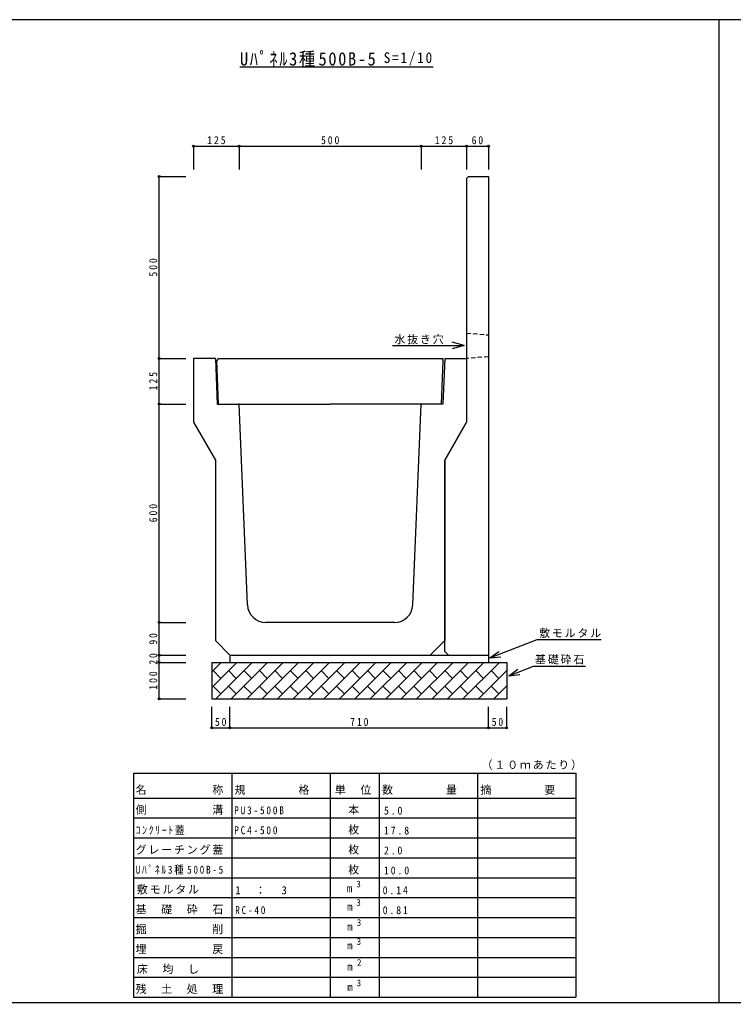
# Model space of a CAD drawing. Units: millimetres at full size, sheet at 1:10. Extents: x -3772 to 4228, y -1145 to 1555.
# Drawn here: x 308 to 2268, y -1145 to 1555 of the extents above; entities that cross this region are included whole.
import ezdxf
from ezdxf.enums import TextEntityAlignment as Align

# ---------------------------------------------------------------- set-up
doc = ezdxf.new("R2010")
doc.units = ezdxf.units.MM
doc.header["$LTSCALE"] = 10
doc.header["$PDMODE"] = 32
doc.header["$PDSIZE"] = 5
doc.linetypes.add('DASHED1', pattern=[1.8, 1.2, -0.6])
doc.layers.add('0-0_通り芯', color=3, linetype='Continuous')
doc.layers.add('0-3_建具', color=7, linetype='Continuous')
doc.styles.add('ＭＳ ゴシック', font='')
doc.styles.get('ＭＳ ゴシック').set_extended_font_data('MS Gothic')

msp = doc.modelspace()

# ---------------------------------------------------------------- linework, layer by layer
at = {"layer": '0-0_通り芯', "color": 2}
for p, q in [((-3771.9, 1555.3), (4228.1, 1555.3)), ((2228.1, 1555.3), (2228.1, -1144.7))]:
    msp.add_line(p, q, dxfattribs=at)
at = {"layer": '0-0_通り芯'}
for p, q in [((1540.6, 1124.26), (1595.6, 1124.26)), ((1595.6, 1124.26), (1595.6, -210.74)), ((845.6, 624.26), (850.6, 499.26)), ((854.6, 624.26), (849.8, 619.26)), ((854.6, 624.26), (1471.6, 624.26)), ((1466.6, 624.26), (1471.4, 619.26)), ((1475.6, 624.26), (1470.6, 499.26)), ((854.6, 499.26), (849.8, 619.26)), ((1466.6, 499.26), (1471.4, 619.26)), ((850.6, 499.26), (1160.6, 499.26)), ((1470.6, 499.26), (1160.6, 499.26)), ((785.6, 449.26), (845.6, 345.33)), ((1475.6, 345.26), (1535.6, 449.26)), ((845.6, 345.33), (845.6, -150.74)), ((1475.6, 345.33), (1475.6, -150.74)), ((1475.6, -180.74), (1475.6, 345.26)), ((1337.56, -100.74), (983.64, -100.74)), ((885.6, -190.74), (845.6, -150.74)), ((1435.6, -190.74), (1475.6, -150.74)), ((1475.6, -180.74), (1485.6, -190.74)), ((835.6, -210.74), (835.6, -310.74)), ((835.6, -210.74), (1645.6, -210.74)), ((835.6, -279.41), (904.26, -210.74)), ((835.6, -236.98), (861.84, -210.74)), ((846.69, -310.74), (946.69, -210.74)), ((860.45, -212.13), (859.06, -210.74)), ((885.6, -190.74), (1435.6, -190.74)), ((885.6, -190.74), (885.6, -210.74)), ((889.12, -310.74), (989.12, -210.74)), ((902.87, -212.13), (901.48, -210.74)), ((931.54, -310.74), (1031.54, -210.74)), ((945.3, -212.13), (943.91, -210.74)), ((973.97, -310.74), (1073.97, -210.74)), ((987.73, -212.13), (986.33, -210.74)), ((1016.39, -310.74), (1116.39, -210.74)), ((1030.15, -212.13), (1028.76, -210.74)), ((1058.82, -310.74), (1158.82, -210.74)), ((1072.58, -212.13), (1071.19, -210.74)), ((1101.25, -310.74), (1201.25, -210.74)), ((1115, -212.13), (1113.61, -210.74)), ((1143.67, -310.74), (1243.67, -210.74)), ((1157.43, -212.13), (1156.04, -210.74)), ((1186.1, -310.74), (1286.1, -210.74)), ((1199.86, -212.13), (1198.47, -210.74)), ((1228.53, -310.74), (1328.53, -210.74)), ((1242.28, -212.13), (1240.89, -210.74)), ((1270.95, -310.74), (1370.95, -210.74)), ((1284.71, -212.13), (1283.32, -210.74)), ((1313.38, -310.74), (1413.38, -210.74)), ((1327.14, -212.13), (1325.75, -210.74)), ((1355.81, -310.74), (1455.81, -210.74)), ((1369.56, -212.13), (1368.17, -210.74)), ((1398.23, -310.74), (1498.23, -210.74)), ((1411.99, -212.13), (1410.6, -210.74)), ((1435.6, -190.74), (1485.6, -190.74)), ((1440.66, -310.74), (1540.66, -210.74)), ((1454.42, -212.13), (1453.03, -210.74)), ((1483.09, -310.74), (1583.09, -210.74)), ((1485.6, -190.74), (1595.6, -190.74)), ((1496.84, -212.13), (1495.45, -210.74)), ((1525.51, -310.74), (1625.51, -210.74)), ((1539.27, -212.13), (1537.88, -210.74)), ((1581.69, -212.13), (1580.3, -210.74)), ((1624.12, -212.13), (1622.73, -210.74)), ((1645.6, -210.74), (1645.6, -310.74)), ((860.45, -254.56), (839.23, -233.35)), ((902.87, -254.56), (881.66, -233.35)), ((945.3, -254.56), (924.09, -233.35)), ((987.73, -254.56), (966.51, -233.35)), ((1030.15, -254.56), (1008.94, -233.35)), ((1072.58, -254.56), (1051.36, -233.35)), ((1115, -254.56), (1093.79, -233.35)), ((1157.43, -254.56), (1136.22, -233.35)), ((1199.86, -254.56), (1178.64, -233.35)), ((1242.28, -254.56), (1221.07, -233.35)), ((1284.71, -254.56), (1263.5, -233.35)), ((1327.14, -254.56), (1305.92, -233.35)), ((1369.56, -254.56), (1348.35, -233.35)), ((1411.99, -254.56), (1390.78, -233.35)), ((1454.42, -254.56), (1433.2, -233.35)), ((1496.84, -254.56), (1475.63, -233.35)), ((1539.27, -254.56), (1518.06, -233.35)), ((1581.69, -254.56), (1560.48, -233.35)), ((1567.94, -310.74), (1645.6, -233.08)), ((1624.12, -254.56), (1602.91, -233.35)), ((1645.6, -233.61), (1645.33, -233.35)), ((860.45, -296.98), (839.23, -275.77)), ((902.87, -296.98), (881.66, -275.77)), ((945.3, -296.98), (924.09, -275.77)), ((987.73, -296.98), (966.51, -275.77)), ((1030.15, -296.98), (1008.94, -275.77)), ((1072.58, -296.98), (1051.36, -275.77)), ((1115, -296.98), (1093.79, -275.77)), ((1157.43, -296.98), (1136.22, -275.77)), ((1199.86, -296.98), (1178.64, -275.77)), ((1242.28, -296.98), (1221.07, -275.77)), ((1284.71, -296.98), (1263.5, -275.77)), ((1327.14, -296.98), (1305.92, -275.77)), ((1369.56, -296.98), (1348.35, -275.77)), ((1411.99, -296.98), (1390.78, -275.77)), ((1454.42, -296.98), (1433.2, -275.77)), ((1496.84, -296.98), (1475.63, -275.77)), ((1539.27, -296.98), (1518.06, -275.77)), ((1581.69, -296.98), (1560.48, -275.77)), ((1624.12, -296.98), (1602.91, -275.77)), ((1610.36, -310.74), (1645.6, -275.51)), ((1645.6, -276.04), (1645.33, -275.77)), ((835.6, -310.74), (1645.6, -310.74))]:
    msp.add_line(p, q, dxfattribs=at)
at = {"layer": '0-0_通り芯', "linetype": 'DASHED1'}
for p, q in [((1535.6, 694.26), (1595.6, 689.26)), ((1595.6, 629.26), (1535.6, 624.26))]:
    msp.add_line(p, q, dxfattribs=at)
at = {"layer": '0-0_通り芯'}
for points in [[(1540.6, 1124.26), (1535.6, 1119.26), (1535.6, 449.26)], [(845.6, 624.26), (785.6, 624.26), (785.6, 449.26)], [(1535.6, 624.26), (1535.6, 449.26), (1475.6, 345.33)], [(1475.6, 624.26), (1535.6, 624.26), (1535.6, 449.26)], [(933.68, -52.74), (910.6, 499.26), (907.63, 499.26)], [(1387.52, -52.74), (1410.6, 499.26), (1413.57, 499.26)]]:
    msp.add_lwpolyline(points, dxfattribs=at)
at = {"layer": '0-0_通り芯', "color": 2}
msp.add_lwpolyline([(-3771.9, -1144.7), (-1771.9, -1144.7), (228.1, -1144.7), (4228.1, -1144.7)], dxfattribs=at)
at = {"layer": '0-0_通り芯'}
for centre, start, end in [((983.64, -50.74), 182.2906, 270), ((1337.56, -50.74), 270, 357.70938)]:
    msp.add_arc(centre, 50, start, end, dxfattribs=at)
at = {"layer": '0-3_建具'}
for p, q in [((913.1, 1425.3), (1443.77, 1425.3)), ((785.6, 1207.88), (910.6, 1207.88)), ((785.6, 1207.88), (785.6, 1143.58)), ((910.6, 1207.88), (910.6, 1143.58)), ((910.6, 1207.88), (1410.6, 1207.88)), ((1410.6, 1207.88), (1410.6, 1143.58)), ((1410.6, 1207.88), (1535.6, 1207.88)), ((1535.6, 1207.88), (1535.6, 1143.58)), ((1535.6, 1207.88), (1595.6, 1207.88)), ((1595.6, 1207.88), (1595.6, 1143.58)), ((691.11, 624.26), (691.11, 1124.26)), ((691.11, 1124.26), (764.18, 1124.26)), ((1528.47, 659.75), (1495.55, 650.56)), ((691.11, 499.26), (691.11, 624.26)), ((691.11, 624.26), (764.18, 624.26)), ((691.11, 624.26), (764.18, 624.26)), ((691.11, -100.74), (691.11, 499.26)), ((691.11, 499.26), (764.18, 499.26)), ((691.11, -190.74), (691.11, -100.74)), ((691.11, -100.74), (764.18, -100.74)), ((1599.57, -198.28), (1729.47, -147.37)), ((1729.47, -147.37), (1904.66, -147.37)), ((1599.57, -198.28), (1623.72, -180.48)), ((691.11, -210.74), (691.11, -190.74)), ((691.11, -190.74), (764.18, -190.74)), ((691.11, -310.74), (691.11, -210.74)), ((691.11, -210.74), (764.18, -210.74)), ((1599.57, -198.28), (1629.38, -194.94)), ((1651.9, -247.32), (1719.21, -221.02)), ((1651.9, -247.32), (1676.07, -229.54)), ((1719.21, -221.02), (1862.24, -221.02)), ((1651.9, -247.32), (1681.72, -244)), ((691.11, -310.74), (764.18, -310.74)), ((835.6, -390.5), (835.6, -333.19)), ((885.6, -390.5), (885.6, -333.19)), ((1595.6, -390.5), (1595.6, -333.19)), ((1645.6, -390.5), (1645.6, -333.19)), ((835.6, -390.5), (885.6, -390.5)), ((885.6, -390.5), (1595.6, -390.5)), ((1595.6, -390.5), (1645.6, -390.5)), ((620.6, -514.98), (1835.6, -514.98)), ((620.6, -514.98), (620.6, -1130.58)), ((890.6, -514.98), (890.6, -1130.58)), ((1160.6, -514.98), (1160.6, -1130.58)), ((1295.6, -514.98), (1295.6, -1130.58)), ((1565.6, -514.98), (1565.6, -1130.58)), ((1835.6, -514.98), (1835.6, -1130.58)), ((620.6, -583.38), (1835.6, -583.38)), ((620.6, -638.1), (1835.6, -638.1)), ((620.6, -692.82), (1835.6, -692.82)), ((620.6, -747.54), (1835.6, -747.54)), ((620.6, -802.54), (1835.6, -802.54)), ((620.6, -856.98), (1835.6, -856.98)), ((620.6, -911.7), (1835.6, -911.7)), ((620.6, -966.42), (1835.6, -966.42)), ((620.6, -1021.14), (1835.6, -1021.14)), ((620.6, -1075.86), (1835.6, -1075.86)), ((620.6, -1130.58), (1835.6, -1130.58)), ((706.1, -1130.58), (1615.1, -1130.58))]:
    msp.add_line(p, q, dxfattribs=at)
msp.add_lwpolyline([(1332.16, 659.75), (1528.47, 659.75), (1495.55, 668.93)], dxfattribs=at)
for p in [(785.6, 1207.88), (910.6, 1207.88), (1410.6, 1207.88), (1535.6, 1207.88), (1595.6, 1207.88), (691.11, 1124.26), (691.11, 624.26), (691.11, 499.26), (691.11, -100.74), (691.11, -190.74), (691.11, -210.74), (691.11, -310.74), (835.6, -390.5), (885.6, -390.5), (1595.6, -390.5), (1645.6, -390.5)]:
    msp.add_point(p, dxfattribs=at)

# ---------------------------------------------------------------- texts
at = {"layer": '0-3_建具', "style": 'ＭＳ ゴシック'}
for p in [(1206.52, -848.72), (1207.42, -899.34), (1207.42, -954.06), (1207.42, -1006.04), (1207.51, -1064.18), (1207.69, -1120.27)]:
    msp.add_text('m', height=21.99, dxfattribs=at).set_placement(p, align=Align.BOTTOM_LEFT)
at = {"layer": '0-3_建具', "color": 4, "style": 'ＭＳ ゴシック'}
for s, p in [('3', (1232.62, -834.36)), ('3', (1232.62, -884.98)), ('3', (1233.79, -940.04)), ('3', (1233.52, -992.3)), ('2', (1234.42, -1049.82)), ('3', (1233.52, -1105.91))]:
    msp.add_text(s, height=18.33, dxfattribs=at).set_placement(p, align=Align.BOTTOM_LEFT)
at = {"layer": '0-3_建具', "color": 3, "insert": (913.1, 1425.3), "char_height": 36.66, "attachment_point": 7, "style": 'ＭＳ ゴシック'}
msp.add_mtext('\\T1.2;\\W0.9;Uﾊﾟﾈﾙ3種500B-5', dxfattribs=at)
at = {"layer": '0-3_建具', "attachment_point": 7, "style": 'ＭＳ ゴシック'}
for s, insert, char_height in [('\\T1.28;\\W0.9;S=1/10', (1308.04, 1428.99), 29.33), ('\\T1.38;\\W0.9;125', (823.1, 1212.88), 21.99), ('\\T1.38;\\W0.9;500', (1135.6, 1212.88), 21.99), ('\\T1.38;\\W0.9;125', (1448.1, 1212.88), 21.99), ('\\T1.36;\\W0.9;60', (1549.35, 1212.88), 21.99), ('\\T1.17;水抜き穴', (1337.38, 663.31), 21.99), ('\\T1.17;敷モルタル', (1734.7, -143.8), 21.99), ('\\T1.17;基礎砕石', (1723.38, -216.06), 21.99), ('\\T1.36;\\W0.9;50', (844.35, -385.5), 21.99), ('\\T1.38;\\W0.9;710', (1215.6, -385.5), 21.99), ('\\T1.36;\\W0.9;50', (1604.35, -385.5), 21.99), ('\\T1.17;（１０ｍあたり）', (1576.85, -506.04), 21.99), ('\\T1.17;名\u3000\u3000\u3000\u3000\u3000称', (626.6, -574.44), 21.99), ('\\T1.17;規\u3000\u3000\u3000\u3000格', (898.35, -574.44), 21.99), ('\\T1.17;単\u3000位', (1173.6, -574.44), 21.99), ('\\T1.17;数\u3000\u3000\u3000\u3000量', (1303.35, -574.44), 21.99), ('\\T1.17;摘\u3000\u3000\u3000\u3000要', (1573.35, -574.44), 21.99), ('\\T1.17;側\u3000\u3000\u3000\u3000\u3000溝', (626.6, -629.16), 21.99), ('\\T1.39;\\W0.85;PU3-500B', (897.35, -628.37), 21.99), ('\\T1.17;\u3000本', (1175.35, -629.16), 21.99), ('\\T1.38;\\W0.9;5.0', (1308.6, -629.16), 21.99), ('\\T1.33;\\W0.9;ｺﾝｸﾘｰﾄ蓋', (626.6, -683.88), 21.99), ('\\T1.39;\\W0.85;PC4-500', (897.35, -683.09), 21.99), ('\\T1.17;\u3000枚', (1175.35, -683.88), 21.99), ('\\T1.38;\\W0.9;17.8', (1308.6, -683.88), 21.99), ('\\T1.17;グレーチング蓋', (626.6, -738.6), 21.99), ('\\T1.17;\u3000枚', (1175.35, -738.6), 21.99), ('\\T1.38;\\W0.9;2.0', (1308.6, -738.6), 21.99), ('\\T1.36;\\W0.85;Uﾊﾟﾈﾙ3種500B-5', (626.6, -793.6), 21.99), ('\\T1.17;\u3000枚', (1175.35, -793.6), 21.99), ('\\T1.38;\\W0.9;10.0', (1308.6, -793.6), 21.99), ('\\T1.17;敷モルタル', (630.1, -848.04), 21.99), ('\\T1.21;1\u3000：\u30003', (900.1, -848.04), 21.99), ('\\T1.38;\\W0.9;0.14', (1305.1, -848.04), 21.99), ('\\T1.17;基\u3000礎\u3000砕\u3000石', (626.6, -902.76), 21.99), ('\\T1.38;\\W0.85;RC-40', (900.1, -902.76), 21.99), ('\\T1.38;\\W0.9;0.81', (1305.1, -902.76), 21.99), ('\\T1.17;掘\u3000\u3000\u3000\u3000\u3000削', (626.6, -957.48), 21.99), ('\\T1.17;埋\u3000\u3000\u3000\u3000\u3000戻', (626.6, -1012.2), 21.99), ('\\T1.17;床\u3000均\u3000し', (630.1, -1066.92), 21.99), ('\\T1.17;残\u3000土\u3000処\u3000理', (626.6, -1121.64), 21.99)]:
    msp.add_mtext(s, dxfattribs=dict(at, insert=insert, char_height=char_height))
at = {"layer": '0-3_建具', "char_height": 21.99, "attachment_point": 7, "rotation": 90, "style": 'ＭＳ ゴシック'}
for s, insert in [('\\T1.38;\\W0.9;500', (686.11, 849.26)), ('\\T1.38;\\W0.9;125', (686.11, 536.76)), ('\\T1.38;\\W0.9;600', (686.11, 174.26)), ('\\T1.36;\\W0.9;90', (686.11, -161.99)), ('\\T1.36;\\W0.9;20', (686.11, -216.99)), ('\\T1.38;\\W0.9;100', (686.11, -285.74))]:
    msp.add_mtext(s, dxfattribs=dict(at, insert=insert))

doc.saveas('drawing.dxf')
